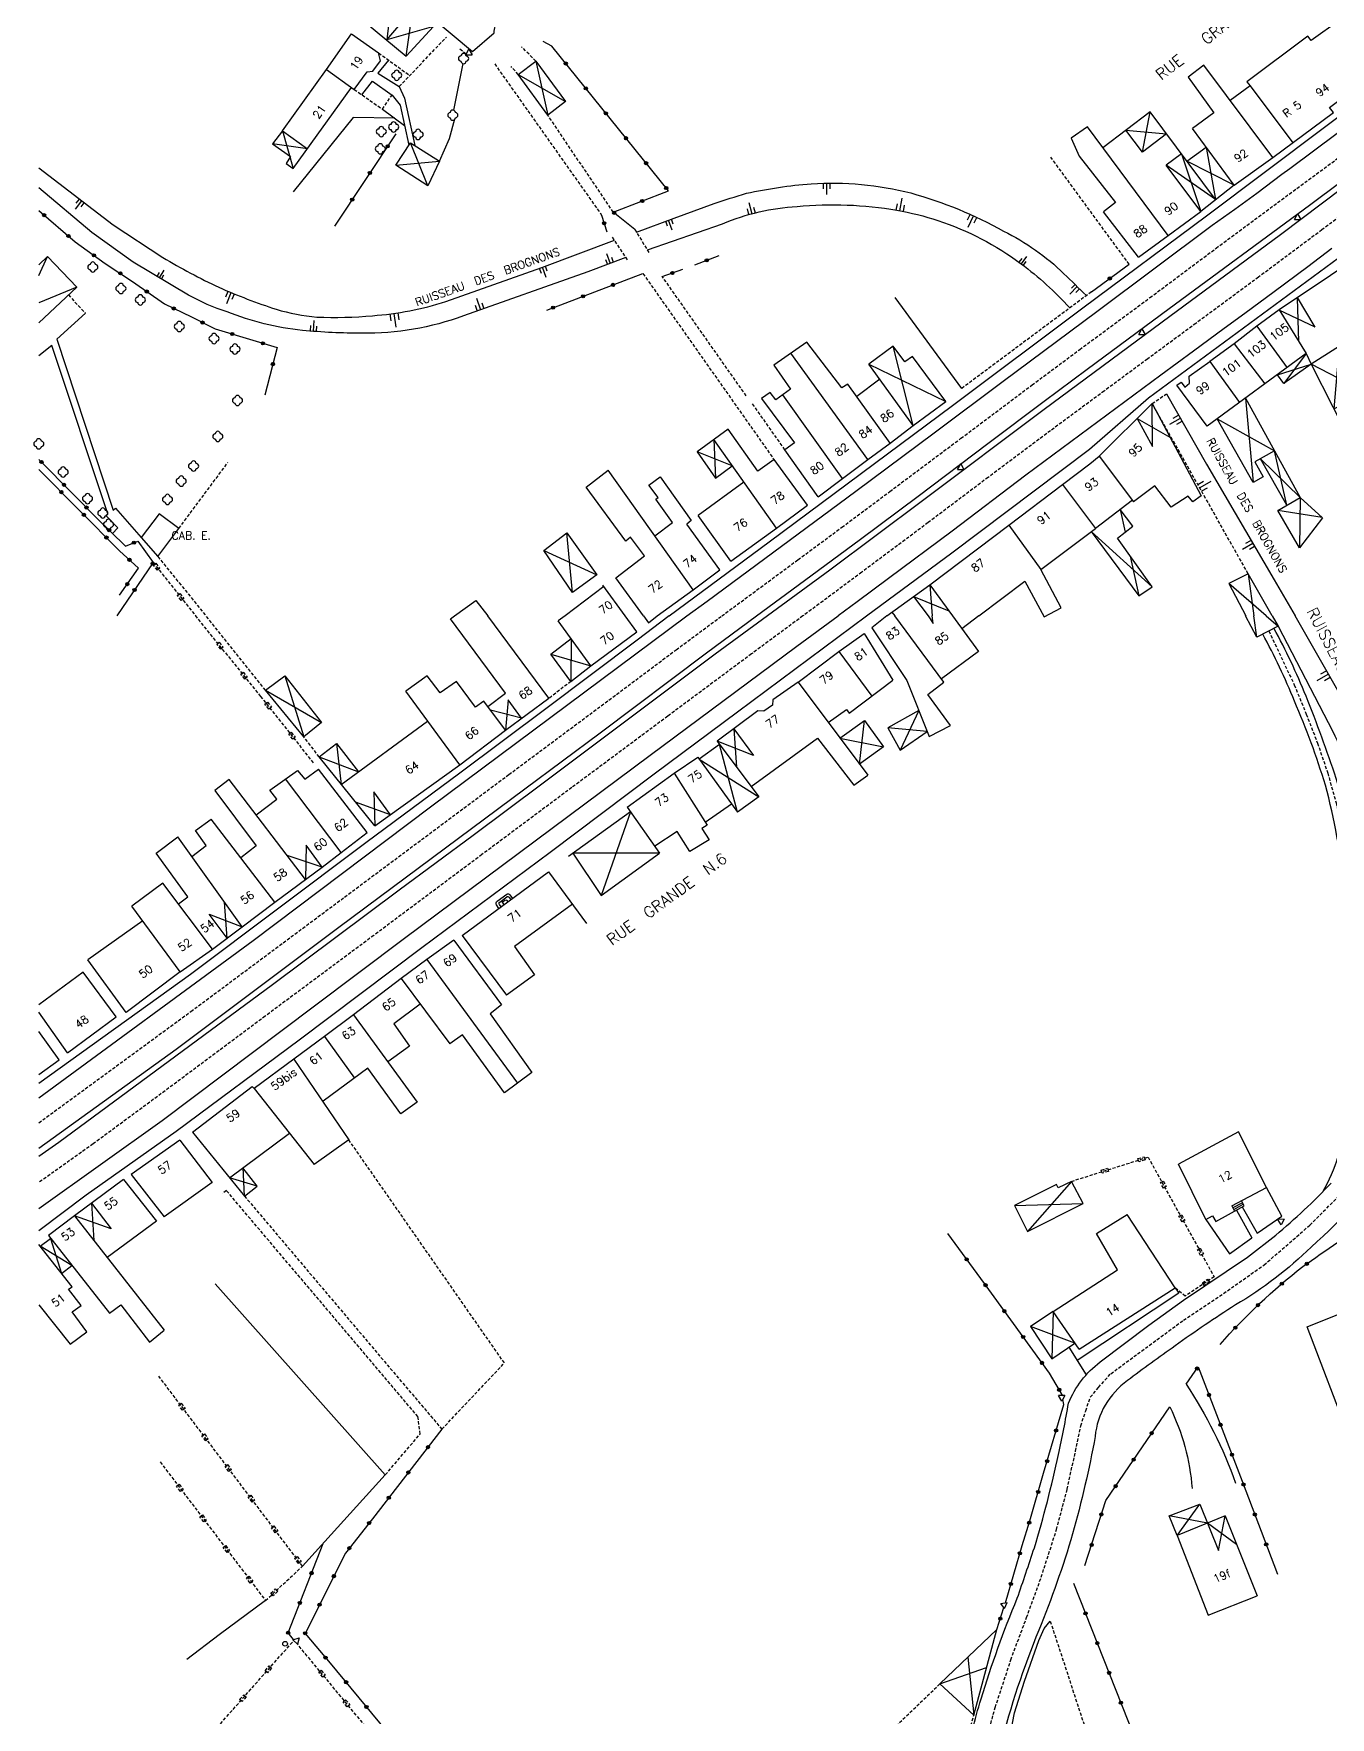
# Model space of a CAD drawing. Header units: millimetres. Extents: x 120999 to 122000, y 130000 to 131001.
# Drawn here: x 120999.2 to 121201.7, y 130577.9 to 130841 of the extents above; entities that cross this region are included whole.
import ezdxf
from ezdxf.enums import TextEntityAlignment as Align

# ---------------------------------------------------------------- set-up
doc = ezdxf.new("R2010")
doc.units = ezdxf.units.MM
doc.linetypes.add('DASHED', pattern=[0.75, 0.5, -0.25])
doc.layers.get('0').update_dxf_attribs({"linetype": 'CONTINUOUS'})
for name, color, linetype in [('W0001', 6, 'DASHED'), ('W0008', 7, 'CONTINUOUS'), ('W0100', 7, 'CONTINUOUS'), ('W0112', 1, 'DASHED'), ('W0211', 2, 'CONTINUOUS'), ('W0300', 7, 'CONTINUOUS'), ('W0310', 3, 'CONTINUOUS'), ('W0322', 7, 'CONTINUOUS'), ('W0420', 7, 'CONTINUOUS'), ('W0471', 7, 'CONTINUOUS'), ('W0984', 7, 'CONTINUOUS'), ('W0989', 7, 'CONTINUOUS'), ('W0991', 7, 'CONTINUOUS')]:
    doc.layers.add(name, color=color, linetype=linetype)
doc.styles.get("Standard").update_dxf_attribs({"font": 'romans.shx', "width": 0.85})

# ---------------------------------------------------------------- blocks, each defined once
blk = doc.blocks.new('TP15')
at = {"color": 0}
for p, q in [((-0.29, 0.5), (-0.29, 0)), ((0, 1), (0, 0)), ((0.29, 0.5), (0.29, 0))]:
    blk.add_line(p, q, dxfattribs=at)
blk = doc.blocks.new('BI04')
at = {"layer": 'W0471', "color": 0}
for p, q in [((-1, -0.58), (0, 1.15)), ((0, 1.15), (1, -0.58)), ((-1, -0.58), (1, -0.58))]:
    blk.add_line(p, q, dxfattribs=at)
blk = doc.blocks.new('OH01')
at = {"layer": 'W0322', "color": 0}
for radius in [0.25, 0.15]:
    blk.add_circle((0, 0), radius, dxfattribs=at)
blk = doc.blocks.new('OH02')
at = {"layer": 'W0112', "color": 0}
for p, q in [((-0.5, 0.25), (0.5, 0.25)), ((-0.5, -0.25), (-0.5, 0.25)), ((0.5, 0.25), (0.5, -0.25)), ((0.5, -0.25), (-0.5, -0.25))]:
    blk.add_line(p, q, dxfattribs=at)
blk = doc.blocks.new('TP10')
at = {"layer": 'W0300', "color": 0}
for centre, start, end in [((-0.4, 0), 90, 270), ((0, 0.4), 0, 180), ((0.4, 0), 270, 90), ((0, -0.4), 180, 360)]:
    blk.add_arc(centre, 0.4, start, end, dxfattribs=at)
blk = doc.blocks.new('BI02')
at = {"layer": 'W0420', "color": 0}
blk.add_circle((0, 0), 0.75, dxfattribs=at)

msp = doc.modelspace()

# ---------------------------------------------------------------- linework, layer by layer
at = {"layer": 'W0001'}
for points in [[(121106.67, 130750), (121111.51, 130753.57), (121118.57, 130758.78), (121125.43, 130763.85), (121132.91, 130769.44), (121144.03, 130777.75), (121155.13, 130786.08), (121162.57, 130791.62), (121173.54, 130799.72), (121183.87, 130807.44), (121193.49, 130814.57), (121203.72, 130822.11), (121215.79, 130831.12), (121229.29, 130841.22), (121241.49, 130850.27), (121253.44, 130859.1), (121265.19, 130867.85), (121276.5, 130876.3), (121286.68, 130883.91), (121302.2, 130895.47), (121311.23, 130902.16)], [(121207.36, 130815.53), (121200.4, 130810.3), (121190.5, 130802.92), (121180.72, 130795.7), (121173.16, 130790.13), (121166.4, 130785.13), (121158.02, 130778.94), (121148.27, 130771.64), (121138.9, 130764.57), (121128.52, 130756.82), (121122.48, 130752.32), (121119.34, 130750)], [(121119.34, 130750), (121111.3, 130744.06), (121098.22, 130734.33), (121083.25, 130723.19), (121069.21, 130712.71), (121052.32, 130700.09), (121035.36, 130687.47), (121019.74, 130675.82), (121008.48, 130667.51), (121000, 130661.48)], [(121000, 130670.82), (121023.75, 130688.2), (121047.77, 130706.09), (121073.41, 130725.22), (121090.23, 130737.74), (121099.55, 130744.72), (121106.67, 130750)], [(121192.11, 130747.65), (121196.08, 130739.24), (121197.95, 130734.67), (121199.71, 130730.14), (121201.31, 130725.46), (121202.61, 130720.79), (121203.62, 130716.06), (121204.36, 130711.37), (121204.93, 130705.24), (121205.45, 130698.51), (121205.77, 130691.85), (121205.85, 130685.62), (121205.78, 130679.54), (121205.34, 130673.58), (121204.98, 130661.33)], [(121147.9, 130574.05), (121149.38, 130579.5), (121151.81, 130586.93), (121154.28, 130593.51), (121156.56, 130599.83), (121158.95, 130607.27), (121160.62, 130613.58), (121161.92, 130619.53), (121162.73, 130623.47), (121163.51, 130625.82), (121164.23, 130627.95), (121165.51, 130629.49), (121167.43, 130631.62), (121171.62, 130634.71), (121178.78, 130639.98), (121185.03, 130644.15), (121191.35, 130648.6), (121198.51, 130654.81), (121205.59, 130661.95)]]:
    msp.add_lwpolyline(points, dxfattribs=at)
at = {"layer": 'W0008'}
for points in [[(121077.55, 130924.4), (121061.98, 130908.29), (121054.77, 130900.68), (121044.45, 130889.71), (121028.6, 130872.69), (121026.25, 130874.08), (121024.99, 130872.17), (121027.74, 130870.52), (121031.98, 130867.92), (121037.66, 130863.67), (121044.48, 130857.91), (121051.23, 130852.05), (121054.61, 130849.17), (121061.37, 130843.5), (121067.72, 130838.18), (121071.13, 130841.09, -0.240439), (121071.89, 130842.89, -0.205858)], [(121129.29, 130750), (121142.58, 130759.86), (121164.09, 130776.06), (121173.33, 130784.06), (121207.93, 130809.57), (121243.01, 130835.66), (121273.45, 130858.17), (121298, 130876.49, -0.265201), (121302.24, 130876.22), (121308.31, 130867.72), (121307.47, 130867.08)], [(121200.53, 130660.04, 0.11522), (121204.07, 130671.59), (121204.81, 130679.42), (121205.09, 130688.42, 0.013324), (121203.84, 130707.41, 0.04386), (121200.94, 130723.55, 0.029138), (121196.11, 130736.69, 0.031177), (121191.16, 130747.15, 0.031177)], [(121206.53, 130672.85), (121206.77, 130679.3), (121206.79, 130688.38, 0.006375), (121205.8, 130707.58, 0.047936), (121202.63, 130724.62, 0.015654), (121197.92, 130737.44, 0.031004), (121192.9, 130748.07, 0.031004)], [(121291.96, 130705.99), (121274.63, 130701.47), (121264.83, 130698.88, 0.034555), (121246.4, 130692.97, 0.061558), (121230.32, 130684.35, 0.066777), (121217.76, 130672.8), (121212.76, 130666.02, -0.035383), (121198.73, 130651.41, -0.060663), (121186.9, 130642.36, 0.015097), (121177.48, 130635.97, 0.004739), (121170.02, 130630.54, 0.145021)], [(121144.72, 130570.98, -0.025587), (121147.17, 130580.82, -0.025407), (121152.83, 130596.55, 0.002828), (121155.49, 130604.42, 0.018874), (121159.27, 130618.99, 0.012462), (121160.82, 130627.02, -0.134249), (121165.76, 130633.45), (121173.36, 130639.21), (121178.77, 130643.12), (121188.76, 130649.83), (121193.18, 130653.25, 0.029426), (121201.84, 130661.4, 0.04542)], [(121170.02, 130630.54, 0.098476), (121166.57, 130626.73, 0.114761), (121164.99, 130621.82, -0.021975), (121161.47, 130606.6, -0.023622), (121156.19, 130591.54, 0.03421), (121150.18, 130573.52, 0.091936), (121149.57, 130553.13, 0.038344), (121152.12, 130538.07, -0.036239), (121152.82, 130534.46, -0.008866), (121153.52, 130529.55, -0.165306), (121152.98, 130523.56, -0.108736), (121148.01, 130518.41, 0.001914), (121129.5, 130506.38, 0.000922), (121119.94, 130500, -0.007541)]]:
    msp.add_lwpolyline(points, format="xyb", dxfattribs=at)
for points in [[(121101.23, 130750), (121104.4, 130752.33), (121127.62, 130769.48), (121139.85, 130778.6), (121150.6, 130786.69), (121165.24, 130797.55), (121183.27, 130811.04), (121186.79, 130813.56), (121190.22, 130816.04), (121194.15, 130818.99), (121195.39, 130819.91), (121206.49, 130828.18), (121215.5, 130835), (121224.71, 130841.85), (121234.24, 130848.93), (121242.38, 130854.92), (121249.26, 130860.07), (121256.89, 130865.64), (121266.35, 130872.68), (121272.79, 130877.58), (121282.51, 130884.79), (121292.19, 130892.09), (121300.02, 130897.86), (121306.55, 130902.65)], [(121098.47, 130750), (121114.08, 130761.58), (121142.7, 130782.85), (121163.05, 130798.14), (121182.35, 130812.5), (121219.05, 130840.06), (121251.92, 130864.35), (121277.47, 130883.66), (121297.83, 130898.72), (121298.18, 130898.17), (121301.02, 130898.59)], [(121112.11, 130750), (121119.58, 130755.52), (121128.34, 130761.98), (121137.33, 130768.71), (121148.24, 130776.92), (121157.03, 130783.55), (121163.75, 130788.54), (121176.57, 130798.01), (121198.45, 130814.17), (121218.24, 130828.98)], [(121206.83, 130819.25), (121193.95, 130809.55), (121176.66, 130796.79), (121157.01, 130782.24), (121138.04, 130768), (121123.54, 130757.17), (121113.83, 130750)], [(121201.96, 130807.4), (121198.19, 130804.54), (121192.94, 130800.63), (121188.37, 130797.26), (121185.14, 130794.88), (121180.37, 130791.38), (121175.25, 130787.6), (121168.2, 130782.41), (121162.57, 130778.25), (121154.14, 130772.01), (121142.66, 130763.25), (121132.69, 130755.86), (121127.79, 130752.19), (121124.85, 130750)], [(121000, 130654), (121007.38, 130659.59), (121021.44, 130669.49), (121040.68, 130683.79), (121059.81, 130698.21), (121079.88, 130713.12), (121096.13, 130725.33), (121109.14, 130735.01), (121129.29, 130750)], [(121000, 130657.42), (121019.27, 130671.18), (121042.86, 130688.92), (121057.13, 130699.64), (121095.48, 130728.25), (121118.4, 130745.27), (121124.85, 130750)], [(121113.83, 130750), (121105.65, 130744), (121089.8, 130732.14), (121078.56, 130723.73), (121067.83, 130715.72), (121056.27, 130707.14), (121036.51, 130692.37), (121003.14, 130667.74), (121000, 130665.54)], [(121000, 130666.87), (121021.47, 130682.33), (121046.88, 130701.36), (121075.89, 130722.99), (121087.65, 130731.75), (121104.27, 130744.21), (121112.11, 130750)], [(121098.47, 130750), (121093.45, 130746.19), (121079.2, 130735.46), (121065.77, 130725.43), (121051.09, 130714.53), (121023.71, 130694), (121000, 130676.98)], [(121000, 130674.73), (121033.46, 130699.28), (121061.19, 130720.2), (121101.23, 130750)]]:
    msp.add_lwpolyline(points, dxfattribs=at)
at = {"layer": 'W0100'}
for points in [[(121022.33, 130856.89), (121028.97, 130851.57), (121031.21, 130853.87), (121036.84, 130849.11), (121039.51, 130852.29), (121057.36, 130837.47), (121061.62, 130842.09), (121055.17, 130847.38), (121054.35, 130839.97), (121058.41, 130844.72), (121051.15, 130842.62)], [(121057.36, 130837.47), (121058.41, 130844.72)], [(121202.23, 130828.62), (121201.58, 130829.44), (121206.63, 130833.23), (121203.25, 130843.13), (121198.73, 130839.87), (121198.2, 130840.57), (121188.69, 130833.45), (121189.19, 130832.79)], [(121044.91, 130835.36), (121048.84, 130840.95)], [(121048.84, 130840.95), (121053.08, 130837.96)], [(121061.62, 130842.09), (121054.35, 130839.97)], [(121049.27, 130832.25), (121051.27, 130835.02), (121052.18, 130835.12), (121053.35, 130836.7), (121053.08, 130837.96)], [(121038.06, 130825.77), (121044.91, 130835.36)], [(121044.91, 130835.36), (121049.27, 130832.25)], [(121074.89, 130834.59), (121077.62, 130836.67), (121082.28, 130830.38), (121079.49, 130828.24), (121074.89, 130834.59), (121082.28, 130830.38)], [(121077.62, 130836.67), (121079.49, 130828.24)], [(121181.96, 130836.05), (121179.51, 130834.17), (121183.51, 130828.6), (121180.2, 130826.12)], [(121192.71, 130821.61), (121181.96, 130836.05)], [(121189.19, 130832.79), (121186.07, 130830.53)], [(121189.19, 130832.79), (121195.86, 130823.93)], [(121038.06, 130825.77), (121036.49, 130823.75), (121039.32, 130821.79), (121038.61, 130820.68), (121039.75, 130819.89), (121048.86, 130832.54)], [(121183.79, 130815.03), (121173.58, 130828.75), (121166.21, 130823.14)], [(121172.39, 130822.44), (121173.58, 130828.75)], [(121192.71, 130821.61), (121202.23, 130828.62)], [(121038.06, 130825.77), (121039.75, 130819.89)], [(121038.06, 130825.77), (121041.97, 130822.98)], [(121163.8, 130826.4), (121161.24, 130824.66), (121162.5, 130821.84), (121168.15, 130814.57), (121166.27, 130813.12)], [(121176.37, 130809.41), (121163.8, 130826.4)], [(121169.78, 130825.86), (121176.12, 130825.33)], [(121176.12, 130825.33), (121172.39, 130822.44), (121169.78, 130825.86)], [(121186.68, 130817.3), (121180.2, 130826.12)], [(121041.97, 130822.98), (121036.49, 130823.75)], [(121055.77, 130820.4), (121058.05, 130823.91), (121062.56, 130821.04), (121060.75, 130817.19), (121055.77, 130820.4), (121062.56, 130821.04)], [(121060.75, 130817.19), (121058.05, 130823.91)], [(121178.47, 130822.18), (121176.1, 130820.42)], [(121178.47, 130822.18), (121181.47, 130813.2)], [(121179.31, 130821.05), (121182.31, 130823.25)], [(121182.31, 130823.25), (121183.79, 130815.03)], [(121183.79, 130815.03), (121176.1, 130820.42)], [(121181.47, 130813.2), (121176.1, 130820.42)], [(121186.68, 130817.3), (121179.31, 130821.05)], [(121186.68, 130817.3), (121192.71, 130821.61)], [(121186.68, 130817.3), (121181.47, 130813.2)], [(121171.73, 130806.03), (121166.27, 130813.12)], [(121176.37, 130809.41), (121181.47, 130813.2)], [(121171.73, 130806.03), (121176.37, 130809.41)], [(121209.77, 130808.54), (121193.7, 130797.82)], [(121000, 130803.17), (121001.38, 130806.17)], [(121000, 130795.81), (121005.94, 130801.36), (121001.38, 130806.17), (121000, 130804.85)], [(121212.76, 130804.06), (121210.39, 130802.57), (121212.97, 130798.41), (121198.72, 130789.32), (121208.88, 130769.33), (121213.83, 130771.7), (121205.25, 130789.19), (121204.65, 130788.91), (121203.09, 130792.11), (121202.28, 130782.33), (121207.39, 130784.84), (121198.72, 130789.32)], [(121005.94, 130801.36), (121000, 130798.89)], [(121196.52, 130799.72), (121199.32, 130795.13)], [(121196.55, 130799.66), (121196.77, 130792.87)], [(121193.7, 130797.82), (121190.26, 130795.25)], [(121193.67, 130797.8), (121199.31, 130795.15)], [(121193.7, 130797.82), (121197.95, 130790.97)], [(121190.26, 130795.25), (121186.69, 130792.52)], [(121190.26, 130795.25), (121194.95, 130788.78)], [(121126.36, 130786.23), (121125.42, 130785.62), (121119.95, 130792.78), (121114.79, 130789.19), (121117.41, 130785.43), (121115.11, 130783.76), (121114.21, 130784.92), (121112.88, 130783.96), (121118.03, 130777.03), (121116.53, 130775.96)], [(121129.47, 130774.42), (121117.44, 130791.03)], [(121136.56, 130779.73), (121141.67, 130783.5), (121136.47, 130790.55), (121135.25, 130789.7), (121133.45, 130792.12), (121129.64, 130789.31), (121141.67, 130783.5)], [(121136.56, 130779.73), (121133.45, 130792.12)], [(121197.95, 130790.97), (121182.48, 130779.65), (121177.75, 130786.03), (121178.41, 130786.53), (121179.01, 130785.76), (121179.7, 130786.34), (121179.69, 130787.45), (121182.87, 130789.75)], [(121186.69, 130792.52), (121182.87, 130789.75)], [(121186.69, 130792.52), (121191.5, 130786.25)], [(121197.95, 130790.97), (121198.72, 130789.32), (121194.46, 130786.29), (121193.44, 130787.67), (121198.72, 130789.32)], [(121197.95, 130790.97), (121194.46, 130786.29)], [(121136.56, 130779.73), (121129.64, 130789.31)], [(121182.87, 130789.75), (121187.51, 130783.33)], [(121132.99, 130776.98), (121126.36, 130786.23)], [(121131.33, 130786.97), (121127.75, 130784.29)], [(121125.54, 130771.47), (121116.19, 130784.54)], [(121165.63, 130774.97), (121173.9, 130783.17)], [(121171.54, 130780.83), (121173.95, 130776.47), (121173.9, 130783.17)], [(121173.9, 130783.17), (121181.53, 130768.75)], [(121188.45, 130784.02), (121189.69, 130770.89)], [(121188.45, 130784.02), (121196.98, 130768.48), (121200.51, 130765.34), (121196.92, 130760.62), (121193.51, 130766.49), (121196.98, 130768.48), (121196.92, 130760.62)], [(121171.54, 130780.83), (121176.67, 130777.94)], [(121192.98, 130775.77), (121189.92, 130774.05), (121191.21, 130771.75), (121189.64, 130770.86), (121184.04, 130780.79), (121192.98, 130775.77)], [(121114.83, 130774.42), (121112.29, 130772.6), (121107.67, 130779.17), (121102.81, 130775.61), (121105.68, 130771.52), (121108.27, 130773.47), (121102.81, 130775.61)], [(121105.45, 130777.55), (121105.68, 130771.52)], [(121115.24, 130763.71), (121105.45, 130777.55)], [(121132.99, 130776.98), (121136.56, 130779.73)], [(121121.73, 130768.63), (121116.53, 130775.96)], [(121129.47, 130774.42), (121132.99, 130776.98)], [(121164.16, 130773.74), (121165.63, 130774.97)], [(121165.63, 130774.97), (121171, 130767.8)], [(121194.92, 130767.31), (121192.98, 130775.77)], [(121090.13, 130755.95), (121094.61, 130759.39), (121092.43, 130762.3), (121091.67, 130761.69), (121085.5, 130770.11), (121088.93, 130772.77)], [(121102.22, 130754.07), (121088.93, 130772.77)], [(121120.06, 130767.29), (121114.83, 130774.42)], [(121125.54, 130771.47), (121129.47, 130774.42)], [(121159.9, 130770.54), (121164.16, 130773.74)], [(121194.93, 130767.3), (121190.81, 130774.55)], [(121190.81, 130774.54), (121196.98, 130768.48)], [(121096.22, 130762.51), (121098.98, 130764.57), (121096.35, 130768.22), (121096.73, 130768.5), (121095.26, 130770.45), (121097.03, 130771.75), (121101.91, 130764.9), (121101.2, 130764.34)], [(121110.14, 130770.92), (121102.98, 130765.69)], [(121121.73, 130768.63), (121125.54, 130771.47)], [(121151.48, 130764.17), (121159.9, 130770.54)], [(121159.9, 130770.54), (121165.03, 130763.68)], [(121181.53, 130768.75), (121180.26, 130767.84), (121179.53, 130768.73), (121176.84, 130767), (121174.32, 130770.3), (121171, 130767.8)], [(121115.24, 130763.71), (121120.06, 130767.29)], [(121170.8, 130768.08), (121165.03, 130763.68)], [(121015.97, 130762.26), (121018.59, 130759.28), (121021.87, 130763.67), (121018.82, 130765.96), (121015.97, 130762.26)], [(121106.34, 130757.2), (121101.2, 130764.34)], [(121108.09, 130758.57), (121102.98, 130765.69)], [(121164.37, 130763.19), (121171.81, 130753.15), (121173.89, 130754.55), (121168.45, 130762.15), (121170.87, 130764.03), (121168.89, 130766.62), (121169.66, 130763.09)], [(121200.46, 130765.39), (121193.51, 130766.49)], [(121078.86, 130760.23), (121082.45, 130762.97), (121087.13, 130756.44), (121083.38, 130753.66), (121078.86, 130760.23), (121087.13, 130756.44)], [(121083.38, 130753.66), (121082.45, 130762.97)], [(121108.09, 130758.57), (121115.24, 130763.71)], [(121139.15, 130754.87), (121151.48, 130764.17)], [(121146.82, 130750), (121154.02, 130755.44), (121157.02, 130749.88), (121159.66, 130751.24), (121156.48, 130757.23), (121165.03, 130763.68)], [(121151.48, 130764.17), (121156.48, 130757.23)], [(121173.89, 130754.55), (121164.37, 130763.19)], [(121170.47, 130759.32), (121171.81, 130753.15)], [(121102.22, 130754.07), (121106.34, 130757.2)], [(121188.87, 130756.6), (121185.84, 130755.09), (121188.51, 130750)], [(121192.64, 130750), (121188.87, 130756.6), (121189.79, 130750)], [(121088.26, 130754.58), (121082.2, 130750)], [(121091.57, 130750), (121088.08, 130754.83)], [(121094.42, 130750), (121090.13, 130755.95)], [(121096.57, 130750), (121102.22, 130754.07)], [(121132.46, 130750), (121139.15, 130754.87)], [(121139.15, 130754.87), (121139.52, 130750)], [(121139.15, 130754.87), (121142.7, 130750)], [(121191.7, 130750), (121185.84, 130755.09)], [(121064.91, 130750), (121068.28, 130752.41), (121070.11, 130750)], [(121136.62, 130753.03), (121142.11, 130750.81)], [(121136.62, 130753.03), (121138.88, 130750)], [(121070.12, 130735.86), (121072.88, 130737.94), (121064.28, 130749.55), (121064.91, 130750)], [(121079.68, 130737.13), (121070.11, 130750)], [(121082.2, 130750), (121081.14, 130749.24)], [(121086.22, 130742.18), (121081.14, 130749.24)], [(121093.38, 130747.49), (121091.57, 130750)], [(121094.42, 130750), (121095.21, 130748.92), (121096.57, 130750)], [(121132.46, 130750), (121130.09, 130748.15), (121135.59, 130739.9), (121139.07, 130731.14), (121142.4, 130732.88), (121138.85, 130737.73), (121141.37, 130739.65), (121133.68, 130750)], [(121133.25, 130750.57), (121133.68, 130750)], [(121138.88, 130750), (121139.7, 130748.84), (121139.52, 130750)], [(121142.7, 130750), (121146.74, 130744.46), (121141, 130740.15)], [(121146.82, 130750), (121144.16, 130748)], [(121192.64, 130750), (121193.55, 130748.41), (121190.26, 130746.67), (121188.49, 130750)], [(121190.26, 130746.67), (121189.79, 130750)], [(121191.7, 130750), (121193.55, 130748.41)], [(121083.11, 130739.77), (121079.97, 130744.02), (121083.14, 130746.46), (121083.11, 130739.77)], [(121086.22, 130742.18), (121093.38, 130747.49)], [(121124.95, 130744.43), (121128.9, 130747.26)], [(121128.9, 130747.26), (121133.41, 130739.95)], [(121079.97, 130744.02), (121086.22, 130742.18)], [(121118.58, 130739.67), (121124.95, 130744.43)], [(121124.95, 130744.43), (121130.09, 130737.46)], [(121035.4, 130738.4), (121038.4, 130740.64), (121044.17, 130733.35), (121041.4, 130731.12), (121035.4, 130738.4), (121044.17, 130733.35)], [(121038.4, 130740.64), (121041.4, 130731.12)], [(121069.5, 130736.69), (121068.18, 130735.73), (121065.23, 130739.77), (121062.71, 130737.98), (121060.65, 130740.65), (121057.3, 130738.22)], [(121083.11, 130739.77), (121086.22, 130742.18)], [(121065.74, 130726.73), (121057.3, 130738.22)], [(121118.58, 130739.67), (121114.66, 130736.87), (121114.6, 130736.04), (121113.26, 130735.12), (121112.31, 130735.17), (121105.95, 130730.42), (121112.47, 130721.74)], [(121118.58, 130739.67), (121129.47, 130725.13)], [(121123.29, 130733.37), (121126.15, 130735.39), (121126.59, 130734.83), (121133.41, 130739.95)], [(121072.87, 130732.14), (121069.5, 130736.69)], [(121072.87, 130732.14), (121079.68, 130737.13)], [(121075.41, 130734.01), (121073.33, 130736.9), (121072.87, 130732.14)], [(121047.24, 130723.69), (121060.72, 130733.56)], [(121075.41, 130734.01), (121070.55, 130735.27)], [(121125.13, 130730.92), (121128.97, 130733.66), (121131.95, 130729.57), (121128.2, 130726.82), (121128.97, 130733.66)], [(121137.44, 130735.25), (121132.63, 130732.51), (121134.51, 130729.04), (121138.75, 130731.94), (121132.63, 130732.51)], [(121137.44, 130735.25), (121134.51, 130729.04)], [(121043.79, 130727.97), (121046.5, 130730.07), (121049.92, 130725.65)], [(121046.5, 130730.07), (121047.24, 130723.69)], [(121065.74, 130726.73), (121072.87, 130732.14)], [(121108.53, 130732.35), (121111.64, 130728.21), (121105.95, 130730.42)], [(121108.53, 130732.35), (121108.99, 130726.38)], [(121111.27, 130723.35), (121121.63, 130730.89), (121127.32, 130723.58), (121129.47, 130725.13)], [(121125.13, 130730.92), (121131.95, 130729.57)], [(121043.79, 130727.97), (121049.92, 130725.65)], [(121052.48, 130717.2), (121043.79, 130727.97)], [(121099.22, 130725.43), (121102.92, 130727.96)], [(121102.92, 130727.96), (121109.15, 130719.32)], [(121112.47, 130721.74), (121109.15, 130719.32), (121106.32, 130729.93), (121103.15, 130727.64), (121112.47, 130721.74)], [(121033.93, 130718.94), (121037.19, 130721.36), (121036.1, 130722.76), (121040.38, 130725.87), (121041.54, 130724.49), (121043.68, 130726.04)], [(121051.31, 130716.16), (121043.68, 130726.04)], [(121052.48, 130717.2), (121065.74, 130726.73)], [(121091.89, 130720.14), (121099.22, 130725.43)], [(121099.22, 130725.43), (121104.37, 130717.33)], [(121041.67, 130708.82), (121029.72, 130724.43), (121027.51, 130722.71), (121033.94, 130714.1), (121031.57, 130712.21)], [(121047.22, 130713.02), (121038.53, 130724.53)], [(121054.91, 130718.95), (121052.31, 130722.51), (121052.48, 130717.2)], [(121054.91, 130718.95), (121049.47, 130720.93)], [(121091.89, 130720.14), (121096.94, 130712.96)], [(121104.1, 130717.76), (121108.18, 130720.66)], [(121023.88, 130712.44), (121026.16, 130714.15), (121024.47, 130716.47), (121026.93, 130718.23)], [(121036.89, 130705.3), (121026.93, 130718.23)], [(121092.41, 130719.4), (121082.72, 130712.44)], [(121092.41, 130719.4), (121087.85, 130706.34)], [(121104.37, 130717.33), (121103.57, 130716.78), (121104.7, 130715.01), (121101.7, 130713.22), (121099.71, 130716.3), (121096.2, 130714.01)], [(121021.83, 130705), (121023.28, 130706.13), (121018.32, 130712.96), (121021.69, 130715.49)], [(121031.77, 130701.42), (121021.69, 130715.49)], [(121047.22, 130713.02), (121051.31, 130716.16)], [(121044.28, 130710.74), (121038.79, 130712.59)], [(121041.74, 130714.2), (121041.67, 130708.82)], [(121044.28, 130710.74), (121041.74, 130714.2)], [(121044.28, 130710.74), (121047.22, 130713.02)], [(121083.39, 130712.92), (121087.85, 130706.34), (121096.94, 130712.96), (121083.39, 130712.92)], [(121036.89, 130705.3), (121044.28, 130710.74)], [(121066.1, 130700.06), (121079.63, 130710.02)], [(121079.63, 130710.02), (121085.55, 130701.97)], [(121019.38, 130708.24), (121014.55, 130704.68)], [(121027.15, 130697.96), (121019.38, 130708.24)], [(121022.09, 130694.39), (121014.55, 130704.68)], [(121029.4, 130699.64), (121029, 130705.28)], [(121031.77, 130701.42), (121036.89, 130705.3)], [(121083.33, 130704.98), (121074.29, 130698.37), (121077.42, 130693.92), (121073.07, 130690.78)], [(121016.26, 130702.35), (121007.65, 130696.26)], [(121029.4, 130699.64), (121026.59, 130703.42), (121031.77, 130701.42)], [(121027.15, 130697.96), (121031.77, 130701.42)], [(121064.8, 130699.35), (121060.59, 130696.31)], [(121064.8, 130699.35), (121072.24, 130689.27)], [(121066.1, 130700.06), (121073.07, 130690.78)], [(121013.66, 130688.05), (121007.65, 130696.26)], [(121022.09, 130694.39), (121027.15, 130697.96)], [(121060.59, 130696.31), (121056.58, 130693.34)], [(121060.59, 130696.31), (121074.77, 130677.02)], [(121006.92, 130694.33), (121000, 130689.26)], [(121012.08, 130687.39), (121006.92, 130694.33)], [(121022.09, 130694.39), (121013.66, 130688.05)], [(121056.58, 130693.34), (121049.17, 130687.67)], [(121056.58, 130693.34), (121064.19, 130683.15)], [(121004.49, 130681.76), (121000, 130688.08)], [(121059.57, 130689.33), (121055.47, 130686.27), (121057.89, 130682.77), (121054.52, 130680.33)], [(121072.24, 130689.27), (121070.47, 130687.84), (121077.01, 130678.67), (121072.72, 130675.51), (121066.15, 130684.57), (121064.19, 130683.15)], [(121004.49, 130681.76), (121012.08, 130687.39)], [(121049.17, 130687.67), (121044.61, 130684.32)], [(121049.17, 130687.67), (121059.1, 130674.03)], [(121000, 130678.35), (121003.19, 130680.66), (121000, 130685.08)], [(121044.61, 130684.32), (121039.85, 130680.75)], [(121044.61, 130684.32), (121049.31, 130677.81)], [(121039.85, 130680.75), (121033.64, 130676.16)], [(121039.85, 130680.75), (121048.42, 130668.15)], [(121059.1, 130674.03), (121056.53, 130672.21), (121051.41, 130679.35), (121044.42, 130674.22)], [(121023.98, 130669.37), (121033.35, 130676.51), (121033.64, 130676.16)], [(121033.64, 130676.16), (121043.02, 130664.32)], [(121022.01, 130668.11), (121014.44, 130662.76)], [(121022.01, 130668.11), (121027.08, 130661.49)], [(121023.98, 130669.37), (121032.13, 130659.37), (121034.1, 130660.94), (121031.85, 130663.78)], [(121029.79, 130662.24), (121039.15, 130669.21)], [(121048.42, 130668.15), (121043.02, 130664.32)], [(121187.36, 130669.38), (121178, 130664.38)], [(121191.77, 130660.73), (121187.36, 130669.38)], [(121182.26, 130655.73), (121178, 130664.38)], [(121013.24, 130661.95), (121005.57, 130656.3)], [(121013.24, 130661.95), (121018.37, 130655.45)], [(121014.44, 130662.76), (121019.6, 130656.11)], [(121034.1, 130660.94), (121029.79, 130662.24)], [(121032.13, 130659.37), (121031.92, 130663.83)], [(121158.95, 130661.18), (121152.4, 130657.88), (121154.41, 130653.86), (121163.09, 130658.22), (121161.27, 130661.67), (121159.23, 130660.68), (121158.95, 130661.18)], [(121161.27, 130661.67), (121154.41, 130653.86)], [(121027.08, 130661.49), (121019.6, 130656.11)], [(121186.31, 130657.86), (121191.77, 130660.73)], [(121008.22, 130658.26), (121011.31, 130654.23), (121005.57, 130656.3)], [(121008.22, 130658.26), (121008.62, 130652.41)], [(121152.4, 130657.88), (121163.09, 130658.22)], [(121158.45, 130641.32), (121168.47, 130647.85), (121165.17, 130653.5), (121169.99, 130656.47)], [(121177.5, 130645.01), (121169.99, 130656.47)], [(121183.31, 130656.28), (121183.82, 130655.38), (121188.25, 130657.84), (121187.83, 130658.66)], [(121186.31, 130657.86), (121186.77, 130657.02)], [(121187.99, 130658.34), (121186.49, 130657.53)], [(121186.62, 130657.29), (121188.11, 130658.13)], [(121005.57, 130656.3), (121001.49, 130653.21)], [(121005.57, 130656.3), (121019.56, 130638.44)], [(121018.37, 130655.45), (121010.68, 130649.78)], [(121182.26, 130655.73), (121183.31, 130656.28)], [(121000, 130642.4), (121004.9, 130636.25), (121007.51, 130638.17), (121005.19, 130641.28), (121006.63, 130642.26), (121004.65, 130644.82), (121005.19, 130645.17), (121000, 130651.83)], [(121000.21, 130651.56), (121001.85, 130652.76), (121003.53, 130647.3), (121005.16, 130648.55), (121000.21, 130651.56)], [(121001.49, 130653.21), (121011.02, 130641.09)], [(121162.47, 130635.43), (121177.5, 130645.01)], [(121011.02, 130641.09), (121012.8, 130642.38), (121017.27, 130636.54), (121019.56, 130638.44)], [(121158.45, 130641.32), (121154.91, 130638.99), (121158.22, 130633.96), (121161.81, 130636.39), (121154.91, 130638.99)], [(121158.45, 130641.32), (121158.22, 130633.96)], [(121162.47, 130635.43), (121158.45, 130641.32)], [(121198.11, 130638.92), (121205.74, 130642.04), (121212.98, 130624.46), (121204.81, 130621.35), (121198.11, 130638.92)], [(121177.79, 130606.33), (121176.55, 130609.44), (121181.32, 130611.25), (121184.23, 130604.01), (121185.28, 130609.42)], [(121187.08, 130604.94), (121182.51, 130608.28), (121176.55, 130609.44)], [(121177.79, 130606.33), (121181.32, 130611.25)], [(121185.28, 130609.42), (121177.79, 130606.33)], [(121185.28, 130609.42), (121190.3, 130596.94)], [(121177.79, 130606.33), (121182.66, 130593.92)], [(121182.66, 130593.92), (121190.3, 130596.94)], [(121140.71, 130583.15), (121146.03, 130578.27), (121149.64, 130591.68), (121140.71, 130583.15), (121148.03, 130585.7)], [(121145.08, 130587.32), (121146.03, 130578.27)]]:
    msp.add_lwpolyline(points, dxfattribs=at)
for points in [[(121071.87, 130704.31), (121071.48, 130704.85, -0.442827), (121071.6, 130705.45), (121073.09, 130706.52, -0.409777), (121073.59, 130706.44), (121074, 130705.88)], [(121072.21, 130704.56), (121071.95, 130704.91, -0.386617), (121071.99, 130705.3), (121073.09, 130706.11, -0.426932), (121073.42, 130706.08), (121073.72, 130705.68)], [(121072.68, 130704.91), (121072.46, 130705.19, -0.415148), (121072.51, 130705.41), (121072.81, 130705.62, -0.331002), (121073.04, 130705.58), (121073.23, 130705.31)]]:
    msp.add_lwpolyline(points, format="xyb", dxfattribs=at)
at = {"layer": 'W0112'}
for points in [[(121053.08, 130837.96), (121057.94, 130834.42)], [(121056.3, 130832.69), (121063.66, 130840.43)], [(121066.74, 130837.76), (121065.63, 130838.64)], [(121077.62, 130836.67), (121075.41, 130838.89)], [(121071.2, 130836.23), (121087.91, 130812.6)], [(121074.89, 130834.59), (121073.75, 130835.82)], [(121049.27, 130832.25), (121053.68, 130829.15), (121055.17, 130831.37)], [(121089.72, 130813.09), (121079.49, 130828.24)], [(121170.3, 130804.94), (121158.04, 130821.68)], [(121089.55, 130809.19), (121092.02, 130805.43)], [(121093.09, 130810.39), (121095.42, 130806.56)], [(121094.36, 130803.48), (121114.83, 130774.42)], [(121110.49, 130784.38), (121097.37, 130803.03)], [(121004.63, 130800.14), (121007.27, 130797.29)], [(121164.39, 130800.62), (121144.14, 130785.53)], [(121116.53, 130775.96), (121111.46, 130783.15)], [(121173.9, 130783.17), (121176.13, 130784.72)], [(121188.87, 130756.6), (121173.9, 130783.17)], [(121021.87, 130763.67), (121029.53, 130773.96)], [(121018.59, 130759.28), (121026.11, 130750)], [(121017.88, 130758.33), (121024.51, 130750)], [(121042.92, 130727.05), (121034.69, 130737.42), (121024.51, 130750)], [(121035.4, 130738.4), (121026.11, 130750)], [(121083.11, 130739.77), (121079.68, 130737.13)], [(121043.79, 130727.97), (121041.4, 130731.12)], [(121062.95, 130622.94), (121072.71, 130633.3), (121048.42, 130668.15)], [(121161.27, 130661.67), (121173.25, 130665.46), (121183.57, 130646.76), (121179.05, 130643.73), (121177.5, 130645.01)], [(121054.12, 130615.83), (121059.56, 130622.2), (121059.22, 130624.91), (121029.32, 130660.22), (121028.71, 130659.78)], [(121032.13, 130659.37), (121062.95, 130622.94)], [(121041.18, 130601.55), (121018.73, 130631.24)], [(121018.95, 130617.84), (121035.42, 130596.18), (121041.18, 130601.55)], [(121157.98, 130592.96), (121170.67, 130554.08)], [(121027.86, 130576.37), (121039.82, 130589.93)], [(121094.36, 130522.88), (121083.55, 130537.25), (121040.4, 130589.37)], [(121103.96, 130510.35), (121089.38, 130533.3), (121097.73, 130541.5), (121114.71, 130557.93), (121133.35, 130576.08), (121140.71, 130583.15)], [(121146.02, 130526.97), (121142.66, 130560.23), (121142.69, 130566.57), (121146.03, 130578.27)]]:
    msp.add_lwpolyline(points, dxfattribs=at)
at = {"layer": 'W0211'}
for points in [[(121000, 130820.01), (121011.62, 130811.07), (121019.37, 130805.99, 0.024764), (121028.13, 130801.34, 0.025515), (121037.09, 130797.9, 0.046654), (121043.42, 130796.69, 0.03425), (121052.14, 130796.9, 0.059291), (121063.59, 130799.12), (121078.57, 130804.42), (121089.89, 130808.68)], [(121091.67, 130805.97), (121085.76, 130803.77), (121066.32, 130796.86, -0.089948), (121050.48, 130794.16, -0.023737), (121041.16, 130794.6, -0.071591), (121029.41, 130797.51, -0.049836), (121023.36, 130800.12), (121014.76, 130805.24), (121008.28, 130809.92), (121000, 130816.88)], [(121093.34, 130809.97), (121099.21, 130812.14), (121105.5, 130814.43, -0.004669), (121110.51, 130816.02, -0.034508), (121120.63, 130817.51, -0.077919), (121136.21, 130816.08, -0.05878), (121150.68, 130810.11, -0.078313), (121160.11, 130803.46, 0.000052), (121163.62, 130800.05, 0.000052)], [(121095.05, 130807.17), (121106.79, 130811.27, -0.085908), (121118.42, 130813.95, -0.067743), (121134.03, 130813.37, -0.035986), (121140.42, 130811.77, -0.081643), (121153.44, 130805, -0.047971), (121161.02, 130798.11, -0.047971)], [(121212.49, 130676.4), (121211.64, 130692.92), (121211.24, 130705.64, 0.051225), (121208.2, 130726.27, 0.069679), (121203.28, 130737.63), (121196.23, 130750)], [(121193.55, 130748.41), (121202.11, 130731.96, -0.061571), (121206.09, 130720.03, -0.039729), (121207.96, 130702.88), (121208.55, 130690), (121209.23, 130672.41)]]:
    msp.add_lwpolyline(points, format="xyb", dxfattribs=at)
msp.add_lwpolyline([(121176.13, 130784.72), (121182.35, 130773.7), (121192.94, 130755.64), (121196.23, 130750)], dxfattribs=at)
at = {"layer": 'W0310'}
for points in [[(121066.24, 130836.29), (121064.78, 130829.01)], [(121190.28, 130653.55), (121194.15, 130656.22), (121191.77, 130660.73)], [(121182.26, 130655.73), (121185.96, 130650.36), (121189.44, 130652.87)], [(121027.54, 130645.66), (121054.12, 130615.83), (121041.18, 130601.55)], [(121035.42, 130596.18), (121028.15, 130590.81), (121023.14, 130586.95)], [(121155.97, 130538.93), (121151.1, 130549.71), (121150.67, 130560.54), (121150.76, 130567.21), (121151.46, 130573.81), (121152.4, 130578.65), (121153.97, 130583.61), (121156.19, 130589.96), (121157.04, 130591.81), (121157.98, 130592.96)]]:
    msp.add_lwpolyline(points, dxfattribs=at)
at = {"layer": 'W0322'}
for points in [[(121093.09, 130810.39), (121089.72, 130813.09), (121098.35, 130816.39), (121080.11, 130839.02), (121078.77, 130839.72)], [(121055.77, 130825.3), (121046.18, 130810.87)], [(121000, 130813.34), (121005.69, 130808.44), (121010.36, 130805.08), (121014.64, 130802.25), (121019.61, 130798.73), (121023.83, 130796.7), (121027.57, 130794.84), (121037.24, 130791.92), (121035.28, 130784.51)], [(121087.91, 130812.6), (121088.7, 130810.02)], [(121102.48, 130804.83), (121106.24, 130806.33)], [(121097.37, 130803.03), (121100.6, 130804.16)], [(121164.39, 130800.62), (121170.3, 130804.94)], [(121079.33, 130797.77), (121094.36, 130803.48)], [(121000, 130774.46), (121005.44, 130768.96), (121008.97, 130765.38), (121013.53, 130760.88), (121015.45, 130761.7), (121017.88, 130758.33), (121012.19, 130750)], [(121012.59, 130753.22), (121015.59, 130757.47), (121012.59, 130760.19), (121000, 130772.9)], [(121159.93, 130628.19), (121157.86, 130631.68), (121147.69, 130645.69), (121141.95, 130653.51)], [(121179.18, 130630.01), (121181.08, 130632.68), (121187.95, 130614.82), (121193.48, 130600.29)], [(121150.97, 130595.82), (121153.58, 130604.79), (121154.78, 130608.65), (121156.94, 130616.06), (121160.07, 130626.79), (121159.94, 130627.57)], [(121163.38, 130601.64), (121166.67, 130611.83), (121176.64, 130626.46)], [(121062.95, 130622.94), (121052.11, 130608.96), (121047.9, 130603.59), (121041.58, 130591.02), (121045.51, 130586.42), (121059.65, 130569.26), (121073.35, 130552.53), (121089.38, 130533.3)], [(121039.76, 130590.09), (121038.94, 130591.14), (121044.42, 130605.12)], [(121198.61, 130571.8), (121175.76, 130563.18), (121161.65, 130598.83)], [(121149.64, 130591.68), (121150.72, 130595.1)]]:
    msp.add_lwpolyline(points, dxfattribs=at)
msp.add_lwpolyline([(121184.49, 130636.2, -0.04603), (121197.42, 130648.36, -0.001568), (121208.37, 130656, 0.054879), (121211.07, 130639.93, 0.049384), (121220.1, 130615.5, -1.140883)], format="xyb", dxfattribs=at)
at = {"layer": 'W0989'}
for points in [[(121054.62, 130836.84), (121052.97, 130834.78), (121056.3, 130832.69), (121057.11, 130830.89), (121058.75, 130823.47)], [(121050.44, 130831.42), (121052.11, 130833.55), (121055.17, 130831.37), (121056.45, 130829.8), (121057.8, 130823.53)], [(121055.59, 130827.74), (121049.12, 130827.88), (121039.71, 130816.27)], [(121053.68, 130829.15), (121057.14, 130826.6)], [(121062.56, 130821.04), (121064.14, 130824.59), (121065, 130827.63)], [(121144.14, 130785.53), (121133.75, 130799.74)], [(121007.27, 130797.29), (121002.83, 130793.21), (121011.59, 130766.51), (121011.97, 130766.82), (121015.97, 130762.26)], [(121011.51, 130762.88), (121012.34, 130763.75), (121010.48, 130765.67), (121010.78, 130765.94), (121002.02, 130792.26), (121000, 130790.62)], [(121187.08, 130657.19), (121189.44, 130652.87)], [(121187.97, 130657.68), (121190.28, 130653.55)], [(121177.5, 130645.01), (121178.05, 130644.22), (121162.15, 130633.7)], [(121160.88, 130635.76), (121163.56, 130631.42)]]:
    msp.add_lwpolyline(points, dxfattribs=at)
for points in [[(121179.18, 130630.01, -0.059067), (121186.93, 130614.53, -1.424231)], [(121176.64, 130626.46, -0.095763), (121180.12, 130613.68, 2.078166)]]:
    msp.add_lwpolyline(points, format="xyb", dxfattribs=at)

# ---------------------------------------------------------------- block references
at = {"layer": 'W0112'}
for p, rotation in [((121018.4, 130757.68), 308.5157102781218), ((121022.14, 130752.98), 308.5157102781218), ((121028.29, 130745.33), 128.952475318369), ((121032.06, 130740.67), 128.952475318369), ((121035.82, 130735.99), 128.4510471093216), ((121039.55, 130731.29), 128.4510471093216), ((121172.22, 130665.13), 17.55808970642846), ((121166.5, 130663.32), 17.55808970642846), ((121175.63, 130661.16), 298.8934991027273), ((121178.53, 130655.9), 298.8934991027273), ((121181.43, 130650.65), 298.8934991027273), ((121182.28, 130645.89), 213.7706551231455), ((121022.35, 130626.45), 127.1071848422789), ((121025.97, 130621.67), 127.1071848422789), ((121029.59, 130616.88), 127.1071848422789), ((121022.03, 130613.79), 307.2526122541346), ((121033.21, 130612.1), 127.1071848422789), ((121025.66, 130609.01), 307.2526122541346), ((121036.83, 130607.31), 127.1071848422789), ((121029.29, 130604.24), 307.2526122541346), ((121040.45, 130602.53), 127.1071848422789), ((121032.92, 130599.46), 307.2526122541346), ((121036.79, 130597.47), 42.97162391463817), ((121035.85, 130585.43), 48.56094047473026), ((121044.23, 130584.75), 129.6239207356992), ((121031.88, 130580.93), 48.56094047473026), ((121048.05, 130580.13), 129.6239207356992)]:
    msp.add_blockref('OH02', p, dxfattribs=dict(at, rotation=rotation))
at = {"layer": 'W0211'}
for p, xscale, yscale, zscale, rotation in [((121123.07, 130817.61), 1.793292869920507, 1.793292869920506, 1.793292869920506, 180.8967890040028), ((121006.73, 130814.83), 1.654107262936436, 1.654107262936436, 1.654107262936436, 142.417975683372), ((121111.37, 130812.83), 1.820708866539475, 1.820708866539475, 1.820708866539475, 14.89106368624528), ((121134.44, 130813.3), 1.968456016277524, 1.968456016277523, 1.968456016277523, 349.576776195443), ((121098.36, 130811.82), 1.660308864873643, 1.660308864873643, 1.660308864873643, 200.2619255085188), ((121145.97, 130812.5), 1.937068533169769, 1.937068533169769, 1.937068533169769, 155.3716824916509), ((121089.26, 130805.07), 1.673487696480932, 1.673487696480932, 1.673487696480932, 20.41680765474455), ((121153.42, 130805.02), 1.425888299879763, 1.425888299879763, 1.425888299879763, 323.2339237924725), ((121018.8, 130802.84), 1.374099566575732, 1.374099566575732, 1.374099566575732, 329.2087595554407), ((121078.66, 130804.46), 1.685021738748719, 1.685021738748719, 1.685021738748719, 200.6168789281591), ((121162.19, 130801.44), 1.65292737052189, 1.65292737052189, 1.65292737052189, 135.8529030781538), ((121030.06, 130800.51), 1.827298689602626, 1.827298689602626, 1.827298689602626, 157.3720391346268), ((121069, 130797.81), 1.945041423941834, 1.945041423941834, 1.945041423941834, 19.57248340161154), ((121042.86, 130794.49), 1.661422891512895, 1.661422891512895, 1.661422891512895, 356.4753619572521), ((121055.49, 130797.26), 2.186909497520672, 2.186909497520672, 2.186909497520672, 188.0921008020076), ((121178.29, 130780.89), 1.902653638763883, 1.902653638763883, 1.902653638763883, 119.4282008059518), ((121181.32, 130769.99), 2.016010755352462, 2.016010755352462, 2.016010755352462, 299.3946243848352), ((121189.59, 130761.35), 1.820044602614321, 1.820044602614321, 1.820044602614321, 120.3996454419216), ((121201.4, 130740.92), 2.01250525287489, 2.01250525287489, 2.01250525287489, 119.6828264909994)]:
    msp.add_blockref('TP15', p, dxfattribs=dict(at, xscale=xscale, yscale=yscale, zscale=zscale, rotation=rotation))
at = {"layer": 'W0300'}
for p in [(121066.34, 130837.07), (121055.9, 130834.46), (121064.66, 130828.23), (121053.49, 130825.66), (121055.42, 130826.38), (121059.24, 130825.22), (121053.33, 130822.97), (121008.44, 130804.5), (121012.82, 130801.15), (121015.86, 130799.37), (121021.95, 130795.22), (121027.37, 130793.33), (121030.64, 130791.69), (121031.03, 130783.66), (121000, 130776.88), (121027.96, 130778.04), (121003.8, 130772.48), (121024.17, 130773.41), (121022.24, 130771.06), (121007.61, 130768.32), (121010, 130766.07), (121020.1, 130768.2), (121010.88, 130764.29)]:
    msp.add_blockref('TP10', p, dxfattribs=at)
at = {"layer": 'W0322'}
for p, rotation in [((121082.3, 130836.3), 128.8642951786493), ((121085.44, 130832.41), 128.8642951786493), ((121088.57, 130828.52), 128.8642951786493), ((121091.71, 130824.62), 128.8642951786493), ((121054.48, 130823.36), 236.3890238381551), ((121051.71, 130819.2), 236.3890238381551), ((121094.85, 130820.73), 128.8642951786493), ((121097.99, 130816.84), 128.8642951786493), ((121048.95, 130815.03), 236.3890238381551), ((121094.22, 130814.81), 20.92001339808352), ((121000.84, 130812.61), 319.2408513460069), ((121088.3, 130811.34), 287.0050823443166), ((121089.86, 130812.97), 141.3009821417472), ((121004.63, 130809.35), 319.2408513460069), ((121008.62, 130806.33), 324.2781060322299), ((121012.74, 130803.51), 326.5065897988672), ((121098.95, 130803.58), 19.20960220223073), ((121104.32, 130805.56), 21.77800375045449), ((121089.69, 130801.71), 20.78429561377871), ((121167.27, 130802.72), 36.13319421824481), ((121016.86, 130800.67), 324.6695632181243), ((121080.34, 130798.16), 20.78429561377871), ((121085.02, 130799.93), 20.78429561377871), ((121021.08, 130798.02), 334.3382726409242), ((121025.57, 130795.83), 333.5471585551508), ((121030.22, 130794.04), 343.2027579073529), ((121035.01, 130792.59), 343.2027579073529), ((121036.56, 130789.34), 255.1830567157032), ((121000.41, 130774.04), 314.7055291125151), ((121003.52, 130769.34), 134.7274114377182), ((121003.93, 130770.48), 314.7055291125151), ((121007.45, 130766.93), 314.678158351314), ((121007.04, 130765.79), 134.7274114377182), ((121010.56, 130762.24), 134.7274114377182), ((121010.99, 130763.39), 315.3132300303598), ((121014.84, 130761.44), 23.20662254013444), ((121014.15, 130758.77), 137.8679126316473), ((121017.78, 130758.18), 235.6815272863594), ((121013.83, 130754.97), 54.72046598030417), ((121014.96, 130754.06), 235.6815272863594), ((121144.91, 130649.48), 126.2742031658002), ((121198.05, 130648.8), 35.0729714145597), ((121194.14, 130645.68), 40.46599346648479), ((121147.87, 130645.45), 125.9712901439847), ((121150.8, 130641.4), 125.9712901439847), ((121190.42, 130642.34), 43.43098750253952), ((121186.88, 130638.81), 46.39598153859429), ((121153.74, 130637.36), 125.9712901439847), ((121156.68, 130633.31), 125.9712901439847), ((121180.9, 130632.42), 54.43030185425616), ((121159.38, 130629.11), 120.6596183834596), ((121182.76, 130628.31), 291.0294816698278), ((121158.89, 130622.75), 73.75567572281287), ((121173.82, 130622.33), 55.72214855605815), ((121184.56, 130623.64), 291.0294816698278), ((121060.79, 130620.15), 232.2123217101174), ((121157.49, 130617.95), 73.75567572281287), ((121171, 130618.19), 55.72214855605815), ((121186.35, 130618.97), 291.0294816698278), ((121057.72, 130616.2), 232.2123217101174), ((121168.19, 130614.06), 55.72214855605815), ((121188.15, 130614.31), 290.845734848838), ((121054.66, 130612.25), 232.2123217101174), ((121156.09, 130613.15), 73.73144131182413), ((121165.96, 130609.64), 72.10934025573442), ((121189.92, 130609.63), 290.845734848838), ((121051.59, 130608.3), 231.8882096611238), ((121154.69, 130608.35), 72.73936449331914), ((121048.51, 130604.37), 231.8882096611238), ((121153.23, 130603.57), 73.74652026417101), ((121164.43, 130604.88), 72.10934025573442), ((121191.7, 130604.96), 290.845734848838), ((121042.6, 130600.47), 68.60456954583142), ((121046.09, 130600), 243.3068891563271), ((121151.83, 130598.77), 73.74652026417101), ((121040.77, 130595.81), 68.60456954583142), ((121043.85, 130595.54), 243.3068891563271), ((121150.17, 130593.35), 72.37045280848184), ((121163.49, 130594.18), 111.5910809101768), ((121038.95, 130591.16), 68.60456954583142), ((121041.6, 130591.07), 243.3068891563271), ((121165.33, 130589.53), 111.5910809101768), ((121044.79, 130587.27), 310.5778672400959), ((121047.99, 130583.42), 309.4732957289482), ((121167.17, 130584.88), 111.5910809101768), ((121169.01, 130580.23), 111.5910809101768), ((121051.17, 130579.56), 309.4732957289482)]:
    msp.add_blockref('OH01', p, dxfattribs=dict(at, rotation=rotation))
at = {"layer": 'W0420', "xscale": 0.5, "yscale": 0.5, "zscale": 0.5}
msp.add_blockref('BI02', (121038.47, 130589.43), dxfattribs=at)
at = {"layer": 'W0471', "xscale": 0.5, "yscale": 0.5, "zscale": 0.5}
for p in [(121067.17, 130837.94), (121196.6, 130812.23), (121172.3, 130794.27), (121144, 130773.16)]:
    msp.add_blockref('BI04', p, dxfattribs=at)
at = {"layer": 'W0471', "yscale": 0.5, "zscale": 0.5}
for p, xscale, rotation in [((121194.03, 130655.45), 0.5, 181.8066247132484), ((121159.76, 130627.91), 0.5, 179.7166933043906), ((121150.78, 130595.51), 0.4999999999999998, 66.77691796703), ((121040.24, 130589.93), 0.5, 315.8889770474627)]:
    msp.add_blockref('BI04', p, dxfattribs=dict(at, xscale=xscale, rotation=rotation))

# ---------------------------------------------------------------- texts
at = {"layer": 'W0984'}
for s, height, rotation, p in [('RUISSEAU  DES  BROGNONS', 1.25, 19.7666, (121070.08, 130802.97)), ('RUISSEAU  DES  BROGNONS', 1.25, 299.2097, (121188.69, 130767.26)), ('RUISSEAU  LES  BROGNONS', 1.75, 297.8022, (121206.46, 130736.51))]:
    msp.add_text(s, height=height, rotation=rotation, dxfattribs=at).set_placement(p, align=Align.MIDDLE)
msp.add_text('CAB. E.', height=1.25, dxfattribs=at).set_placement((121023.82, 130762.57), align=Align.MIDDLE)
at = {"layer": 'W0989'}
for s, rotation, p in [('RUE   GRANDE  N.6', 38.0358, (121184.4, 130841.81)), ('RUE  GRANDE  N.6', 36.2415, (121098.09, 130705.79))]:
    msp.add_text(s, height=1.75, rotation=rotation, dxfattribs=at).set_placement(p, align=Align.MIDDLE)
at = {"layer": 'W0991'}
for s, rotation, p in [('19', 54.8139, (121049.63, 130836.38)), ('94', 36.3801, (121200.49, 130832.16)), ('R 5', 35.8055, (121195.73, 130829.19)), ('21', 54.4747, (121043.8, 130828.76)), ('92', 35.5473, (121187.76, 130821.9)), ('90', 36.6704, (121176.85, 130813.65)), ('88', 36.0972, (121172.05, 130810.11)), ('105', 36.7005, (121193.73, 130794.37)), ('103', 37.5137, (121190.18, 130791.69)), ('101', 35.8963, (121186.3, 130788.79)), ('99', 35.8963, (121181.81, 130785.6)), ('86', 37.5969, (121132.49, 130781.26)), ('84', 35.9954, (121129.14, 130778.75)), ('82', 36.8373, (121125.39, 130775.98)), ('95', 44.7772, (121171.28, 130775.91)), ('80', 36.6319, (121121.54, 130773.11)), ('93', 36.9462, (121164.43, 130770.55)), ('78', 36.6016, (121115.39, 130768.44)), ('76', 35.6953, (121109.61, 130764.22)), ('91', 37.1034, (121156.99, 130765.33)), ('74', 37.2456, (121101.72, 130758.56)), ('87', 37.019, (121146.7, 130757.9)), ('72', 35.7873, (121096.3, 130754.58)), ('70', 36.52, (121088.55, 130751.35)), ('70', 36.6056, (121088.77, 130746.53)), ('83', 36.1525, (121133.37, 130747.28)), ('85', 36.1525, (121141.03, 130746.49)), ('81', 35.6443, (121128.45, 130744.04)), ('79', 36.6916, (121123.03, 130740.38)), ('68', 36.2215, (121076, 130737.98)), ('77', 34.3386, (121114.62, 130733.5)), ('66', 38.2153, (121067.63, 130731.69)), ('64', 35.1639, (121058.29, 130726.32)), ('75', 34.3386, (121102.49, 130724.93)), ('73', 35.8605, (121097.3, 130721.26)), ('62', 37.5359, (121047.19, 130717.34)), ('60', 37.7811, (121043.99, 130714.31)), ('58', 36.352, (121037.72, 130709.57)), ('56', 37.1838, (121032.56, 130706.01)), ('71', 36.352, (121074.33, 130703.2)), ('54', 36.8474, (121026.33, 130701.55)), ('52', 35.1569, (121022.79, 130698.62)), ('69', 35.8377, (121064.23, 130696.2)), ('50', 36.9781, (121016.71, 130694.46)), ('67', 36.5406, (121059.91, 130693.54)), ('65', 37.4296, (121054.67, 130689.31)), ('48', 36.6017, (121006.71, 130686.61)), ('63', 35.658, (121048.4, 130684.81)), ('61', 37.4599, (121043.33, 130680.9)), ('59bis', 36.4536, (121038.25, 130677.66)), ('59', 35.2586, (121030.34, 130671.94)), ('57', 35.2586, (121019.67, 130663.83)), ('12', 27.7103, (121185.26, 130662.38)), ('55', 36.3645, (121011.26, 130658.22)), ('53', 37.1672, (121004.56, 130653.41)), ('51', 37.1672, (121003.04, 130643.1)), ('14', 32.5433, (121167.69, 130641.59)), ('19f', 22.4662, (121184.78, 130600.02))]:
    msp.add_text(s, height=1.25, rotation=rotation, dxfattribs=at).set_placement(p, align=Align.MIDDLE)

doc.saveas('drawing.dxf')
